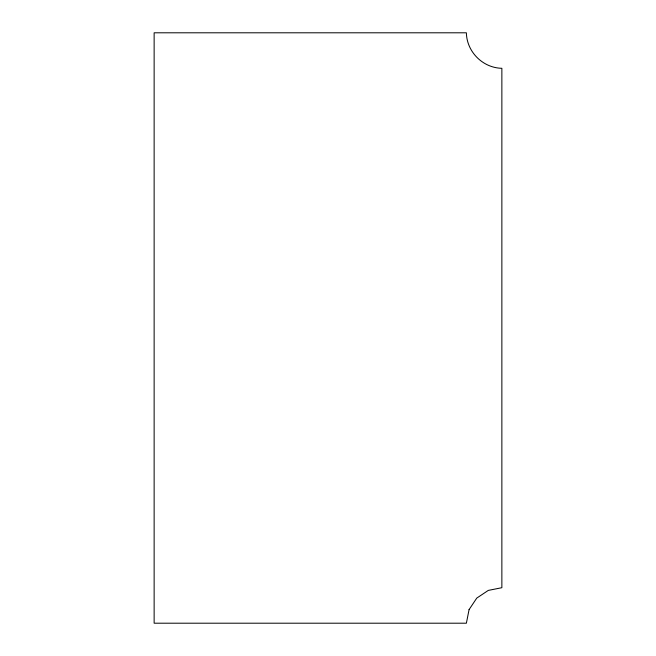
<?xml version="1.0" encoding="UTF-8"?>
<svg xmlns="http://www.w3.org/2000/svg" width="656" height="656" viewBox="0 0 656 656"><rect width="100%" height="100%" fill="white"/><g stroke="black" fill="none" stroke-linecap="round" stroke-linejoin="round"><path stroke-width="0.98" d="M469.073 609.613L466.375 623.2L154.135 623.2L154.135 32.8L466.375 32.8C466.752 51.865 482.8 67.912 501.865 68.298L501.865 587.702L488.285 590.408L476.764 598.1L469.073 609.613"/></g></svg>
